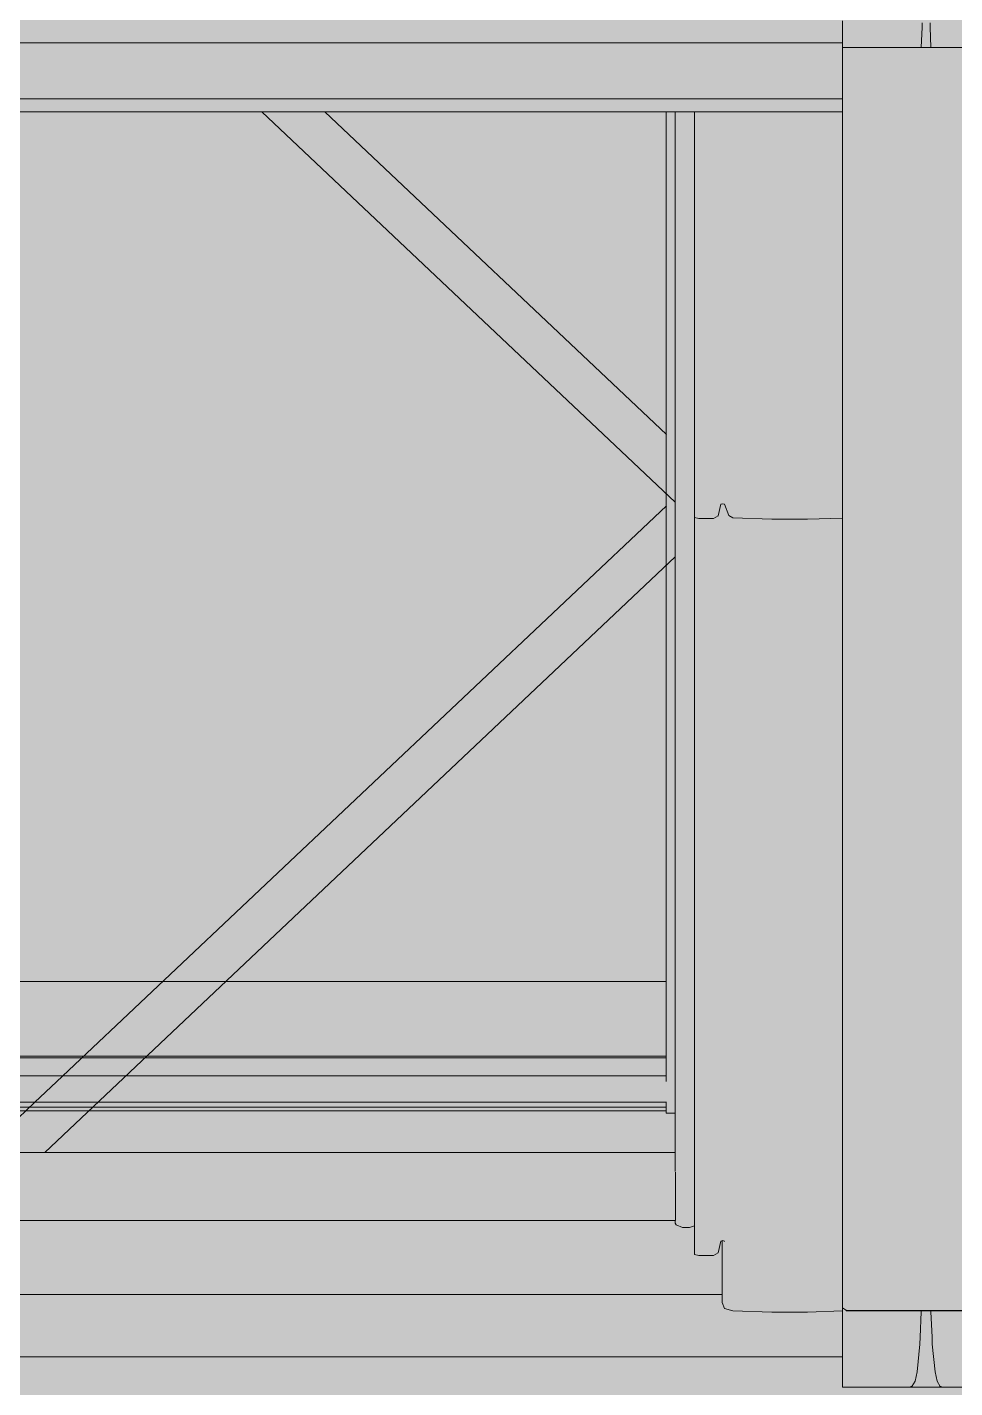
# Model space of a CAD drawing. Header units: metres. Extents: x -208 to 1512, y -277 to 123.
# Drawn here: x 841.907 to 842.327, y -15.047 to -14.431 of the extents above; entities that cross this region are included whole.
import ezdxf

# ---------------------------------------------------------------- set-up
doc = ezdxf.new("R2010")
doc.units = ezdxf.units.M
doc.header["$MEASUREMENT"] = 0
doc.linetypes.add('Baufluchtlinie', pattern=[2.6, 1.6, -1])
doc.linetypes.add('Wipeout_Contour', pattern=[1, 0, -1])
for name, color, linetype in [('325 Dachfenster', 7, 'Continuous'), ('918 Lageplan Beschriftung.x', 7, 'Continuous'), ('Neubau_840 Baulinien', 7, 'Continuous')]:
    doc.layers.add(name, color=color, linetype=linetype)

# ---------------------------------------------------------------- blocks, each defined once
blk = doc.blocks.new('VELUX SlopeRoofBundle[34]_5', base_point=(825.25728, 0))
at = {"color": 254, "linetype": 'Wipeout_Contour', "lineweight": 0, "ltscale": 3369.682516}
blk.add_wipeout([(842.27633, -14.44058), (842.31197, -14.44058), (842.31233, -14.43142), (842.27633, -14.43142)], dxfattribs=at).dxf.layer = '325 Dachfenster'
at = {"color": 254, "linetype": 'Wipeout_Contour', "lineweight": 0, "ltscale": 6740.286231}
blk.add_wipeout([(842.20103, -14.46976), (842.20053, -14.46976), (842.20053, -14.94961), (842.20063, -14.94988), (842.20063, -14.97173), (842.20053, -14.97173), (842.20053, -14.97286), (842.20103, -14.97371)], dxfattribs=at).dxf.layer = '325 Dachfenster'
at = {"color": 254, "linetype": 'Wipeout_Contour', "lineweight": 0, "ltscale": 3369.362258}
blk.add_wipeout([(842.21123, -14.46976), (842.21123, -14.65389), (842.21783, -14.65389), (842.21783, -14.46976)], dxfattribs=at).dxf.layer = '325 Dachfenster'
at = {"color": 254, "linetype": 'Wipeout_Contour', "lineweight": 0, "ltscale": 3369.40692}
blk.add_wipeout([(842.22483, -14.46976), (842.22483, -14.65254), (842.22663, -14.6536), (842.22663, -14.46976)], dxfattribs=at).dxf.layer = '325 Dachfenster'
at = {"color": 254, "linetype": 'Wipeout_Contour', "lineweight": 0, "ltscale": 3369.577577}
blk.add_wipeout([(842.26043, -14.65417), (842.27633, -14.65366), (842.27633, -14.46976), (842.26043, -14.46976)], dxfattribs=at).dxf.layer = '325 Dachfenster'
at = {"color": 254, "linetype": 'Wipeout_Contour', "lineweight": 0, "ltscale": 13472.500526}
blk.add_wipeout([(841.52193, -15.02356), (842.27633, -15.02356), (842.27633, -15.01269), (842.26043, -15.0132), (842.24423, -15.0132), (842.22663, -15.01264), (842.22283, -15.01158), (842.22183, -15.00882), (842.22183, -15.00525), (841.57643, -15.00525), (841.57643, -15.00882), (841.57543, -15.01158), (841.57163, -15.01264), (841.55403, -15.0132), (841.53783, -15.0132), (841.52193, -15.01269)], dxfattribs=at).dxf.layer = '325 Dachfenster'
at = {"color": 254, "linetype": 'Wipeout_Contour', "lineweight": 0, "ltscale": 3368.133977}
blk.add_wipeout([(841.52193, -15.03311), (841.52193, -15.03339), (842.27633, -15.03339), (842.27633, -15.03311)], dxfattribs=at).dxf.layer = '325 Dachfenster'
at = {"color": 254, "linetype": 'Wipeout_Contour', "lineweight": 0, "ltscale": 4211.691619}
blk.add_wipeout([(842.27633, -15.04683), (842.27633, -15.04719), (842.30643, -15.04719), (842.30743, -15.04689), (842.30773, -15.04683)], dxfattribs=at).dxf.layer = '325 Dachfenster'
at = {"color": 254, "linetype": 'Wipeout_Contour', "lineweight": 0, "ltscale": 3369.3251}
blk.add_wipeout([(842.20383, -14.46976), (842.20103, -14.46976), (842.20103, -14.97371), (842.20383, -14.97484)], dxfattribs=at).dxf.layer = '325 Dachfenster'
at = {"color": 254, "linetype": 'Wipeout_Contour', "lineweight": 0, "ltscale": 3369.345201}
blk.add_wipeout([(842.20933, -14.65339), (842.21123, -14.65389), (842.21123, -14.46976), (842.20933, -14.46976)], dxfattribs=at).dxf.layer = '325 Dachfenster'
at = {"color": 254, "linetype": 'Wipeout_Contour', "lineweight": 0, "ltscale": 3369.379509}
blk.add_wipeout([(842.21783, -14.65389), (842.21993, -14.65261), (842.21993, -14.46976), (842.21783, -14.46976)], dxfattribs=at).dxf.layer = '325 Dachfenster'
at = {"color": 254, "linetype": 'Wipeout_Contour', "lineweight": 0, "ltscale": 3369.44579}
blk.add_wipeout([(842.22663, -14.46976), (842.22663, -14.6536), (842.24423, -14.65417), (842.24423, -14.46976)], dxfattribs=at).dxf.layer = '325 Dachfenster'
at = {"color": 254, "linetype": 'Wipeout_Contour', "lineweight": 0, "ltscale": 3368.133805}
blk.add_wipeout([(841.52193, -15.03311), (842.27633, -15.03311), (842.27633, -15.02858), (841.52193, -15.02858)], dxfattribs=at).dxf.layer = '325 Dachfenster'
at = {"color": 254, "linetype": 'Wipeout_Contour', "lineweight": 0, "ltscale": 3369.750493}
blk.add_wipeout([(842.27633, -15.04449), (842.27633, -15.04683), (842.30773, -15.04683), (842.30914, -15.04449)], dxfattribs=at).dxf.layer = '325 Dachfenster'
at = {"color": 254, "linetype": 'Wipeout_Contour', "lineweight": 0, "ltscale": 3369.385815}
blk.add_wipeout([(842.21993, -14.46976), (842.21993, -14.65261), (842.22123, -14.64745), (842.22123, -14.46976)], dxfattribs=at).dxf.layer = '325 Dachfenster'
at = {"color": 254, "linetype": 'Wipeout_Contour', "lineweight": 0, "ltscale": 3369.513445}
blk.add_wipeout([(842.24423, -14.65417), (842.26043, -14.65417), (842.26043, -14.46976), (842.24423, -14.46976)], dxfattribs=at).dxf.layer = '325 Dachfenster'
at = {"color": 254, "linetype": 'Wipeout_Contour', "lineweight": 0, "ltscale": 2526.218163}
blk.add_wipeout([(842.20053, -14.67124), (841.91501, -14.9409), (842.20053, -14.9409)], dxfattribs=at).dxf.layer = '325 Dachfenster'
at = {"color": 254, "linetype": 'Wipeout_Contour', "lineweight": 0, "ltscale": 3368.133442}
blk.add_wipeout([(841.52193, -15.02689), (842.27633, -15.02689), (842.27633, -15.02462), (841.52193, -15.02462)], dxfattribs=at).dxf.layer = '325 Dachfenster'
at = {"color": 254, "linetype": 'Wipeout_Contour', "lineweight": 0, "ltscale": 6736.211363}
blk.add_wipeout([(841.59773, -14.6465), (841.59773, -14.67124), (841.88326, -14.9409), (841.91501, -14.9409), (842.20053, -14.67124), (842.20053, -14.6465), (842.01339, -14.46976), (841.78487, -14.46976)], dxfattribs=at).dxf.layer = '325 Dachfenster'
at = {"color": 254, "linetype": 'Wipeout_Contour', "lineweight": 0, "ltscale": 3369.390399}
blk.add_wipeout([(842.22123, -14.64745), (842.22203, -14.64717), (842.22203, -14.46976), (842.22123, -14.46976)], dxfattribs=at).dxf.layer = '325 Dachfenster'
at = {"color": 254, "linetype": 'Wipeout_Contour', "lineweight": 0, "ltscale": 3369.380371}
blk.add_wipeout([(842.21123, -14.65389), (842.21123, -14.98757), (842.21783, -14.98757), (842.21783, -14.65389)], dxfattribs=at).dxf.layer = '325 Dachfenster'
at = {"color": 254, "linetype": 'Wipeout_Contour', "lineweight": 0, "ltscale": 3368.133583}
blk.add_wipeout([(841.52193, -15.02689), (841.52193, -15.02858), (842.27633, -15.02858), (842.27633, -15.02689)], dxfattribs=at).dxf.layer = '325 Dachfenster'
at = {"layer": '325 Dachfenster', "linetype": 'Continuous', "lineweight": 0, "flags": 128}
for points in [[(842.19643, -14.86354), (841.60183, -14.86354)], [(842.19643, -14.89727), (841.60183, -14.89727)], [(842.19643, -14.89805), (841.60183, -14.89805)], [(842.19643, -14.90618), (841.60183, -14.90618)], [(842.19657, -14.9182), (841.6017, -14.9182)], [(842.19643, -14.9204), (841.60183, -14.9204)], [(842.19643, -14.92294), (842.19643, -14.9182)], [(842.19643, -14.92209), (841.60183, -14.92209)], [(842.19663, -14.92315), (842.19643, -14.92294)], [(842.20053, -14.92315), (842.19663, -14.92315)]]:
    blk.add_lwpolyline(points, dxfattribs=at)
at = {"color": 254, "linetype": 'Wipeout_Contour', "lineweight": 0, "ltscale": 2526.282252}
blk.add_wipeout([(842.01339, -14.46976), (842.20053, -14.6465), (842.20053, -14.46976)], dxfattribs=at).dxf.layer = '325 Dachfenster'
at = {"color": 254, "linetype": 'Wipeout_Contour', "lineweight": 0, "ltscale": 3369.393604}
blk.add_wipeout([(842.22203, -14.64717), (842.22283, -14.64738), (842.22283, -14.46976), (842.22203, -14.46976)], dxfattribs=at).dxf.layer = '325 Dachfenster'
at = {"color": 254, "linetype": 'Wipeout_Contour', "lineweight": 0, "ltscale": 3369.363354}
blk.add_wipeout([(842.20933, -14.65339), (842.20933, -14.98708), (842.21123, -14.98757), (842.21123, -14.65389)], dxfattribs=at).dxf.layer = '325 Dachfenster'
at = {"color": 254, "linetype": 'Wipeout_Contour', "lineweight": 0, "ltscale": 3368.127403}
blk.add_wipeout([(841.59773, -14.9409), (841.59773, -14.94097), (842.20053, -14.94097), (842.20053, -14.9409)], dxfattribs=at).dxf.layer = '325 Dachfenster'
at = {"color": 254, "linetype": 'Wipeout_Contour', "lineweight": 0, "ltscale": 3368.133323}
blk.add_wipeout([(841.52193, -15.02356), (841.52193, -15.02462), (842.27633, -15.02462), (842.27633, -15.02356)], dxfattribs=at).dxf.layer = '325 Dachfenster'
at = {"color": 254, "linetype": 'Wipeout_Contour', "lineweight": 0, "ltscale": 3369.745893}
blk.add_wipeout([(842.31131, -15.02775), (842.27633, -15.02775), (842.27633, -15.04027), (842.3101, -15.04027)], dxfattribs=at).dxf.layer = '325 Dachfenster'
at = {"layer": '325 Dachfenster', "linetype": 'Continuous', "lineweight": 0, "flags": 128}
for points in [[(841.89913, -14.92902), (841.91059, -14.9182), (841.92032, -14.90901), (842.19657, -14.64812)], [(841.52193, -15.03339), (842.27633, -15.03339)]]:
    blk.add_lwpolyline(points, dxfattribs=at)
at = {"color": 254, "linetype": 'Wipeout_Contour', "lineweight": 0, "ltscale": 3369.347915}
blk.add_wipeout([(842.20693, -14.46976), (842.20693, -14.97491), (842.20933, -14.97409), (842.20933, -14.46976)], dxfattribs=at).dxf.layer = '325 Dachfenster'
at = {"color": 254, "linetype": 'Wipeout_Contour', "lineweight": 0, "ltscale": 3369.398812}
blk.add_wipeout([(842.22283, -14.46976), (842.22283, -14.64738), (842.22483, -14.65254), (842.22483, -14.46976)], dxfattribs=at).dxf.layer = '325 Dachfenster'
at = {"color": 254, "linetype": 'Wipeout_Contour', "lineweight": 0, "ltscale": 3369.738246}
blk.add_wipeout([(842.3101, -15.04027), (842.27633, -15.04027), (842.27633, -15.04449), (842.30914, -15.04449)], dxfattribs=at).dxf.layer = '325 Dachfenster'
at = {"color": 254, "linetype": 'Wipeout_Contour', "lineweight": 0, "ltscale": 3369.336955}
blk.add_wipeout([(842.20383, -14.46976), (842.20383, -14.97484), (842.20693, -14.97491), (842.20693, -14.46976)], dxfattribs=at).dxf.layer = '325 Dachfenster'
at = {"color": 254, "linetype": 'Wipeout_Contour', "lineweight": 0, "ltscale": 3369.397716}
blk.add_wipeout([(842.21783, -14.65389), (842.21783, -14.98757), (842.21993, -14.9863), (842.21993, -14.65261)], dxfattribs=at).dxf.layer = '325 Dachfenster'
at = {"color": 254, "linetype": 'Wipeout_Contour', "lineweight": 0, "ltscale": 3369.463955}
blk.add_wipeout([(842.22663, -14.6536), (842.22663, -14.98732), (842.24423, -14.98789), (842.24423, -14.65417)], dxfattribs=at).dxf.layer = '325 Dachfenster'
at = {"color": 254, "linetype": 'Wipeout_Contour', "lineweight": 0, "ltscale": 4212.741601}
blk.add_wipeout([(842.30643, -15.04719), (842.35193, -15.04719), (842.35193, -15.04683), (842.30773, -15.04683), (842.30743, -15.04689)], dxfattribs=at).dxf.layer = '325 Dachfenster'
at = {"color": 254, "linetype": 'Wipeout_Contour', "lineweight": 0, "ltscale": 3369.404275}
blk.add_wipeout([(842.21993, -14.65261), (842.21993, -14.9863), (842.22123, -14.98114), (842.22123, -14.64745)], dxfattribs=at).dxf.layer = '325 Dachfenster'
at = {"color": 254, "linetype": 'Wipeout_Contour', "lineweight": 0, "ltscale": 3369.531567}
blk.add_wipeout([(842.24423, -14.65417), (842.24423, -14.98789), (842.26043, -14.98789), (842.26043, -14.65417)], dxfattribs=at).dxf.layer = '325 Dachfenster'
at = {"color": 254, "linetype": 'Wipeout_Contour', "lineweight": 0, "ltscale": 3369.826939}
blk.add_wipeout([(842.30914, -15.04449), (842.30773, -15.04683), (842.35193, -15.04683), (842.35193, -15.04449)], dxfattribs=at).dxf.layer = '325 Dachfenster'
at = {"layer": '325 Dachfenster', "linetype": 'Continuous', "lineweight": 0, "flags": 128}
blk.add_lwpolyline([(842.20933, -14.65339), (842.21123, -14.65389), (842.21783, -14.65389)], dxfattribs=at)
at = {"color": 254, "linetype": 'Wipeout_Contour', "lineweight": 0, "ltscale": 3369.41727}
blk.add_wipeout([(842.22483, -14.65254), (842.22283, -14.64738), (842.22283, -14.9811), (842.22483, -14.98626)], dxfattribs=at).dxf.layer = '325 Dachfenster'
at = {"color": 254, "linetype": 'Wipeout_Contour', "lineweight": 0, "ltscale": 3369.595736}
blk.add_wipeout([(842.26043, -14.65417), (842.26043, -14.98789), (842.27633, -14.98738), (842.27633, -14.65366)], dxfattribs=at).dxf.layer = '325 Dachfenster'
at = {"color": 254, "linetype": 'Wipeout_Contour', "lineweight": 0, "ltscale": 3369.838411}
blk.add_wipeout([(842.30914, -15.04449), (842.35193, -15.04449), (842.35193, -15.04027), (842.3101, -15.04027)], dxfattribs=at).dxf.layer = '325 Dachfenster'
at = {"layer": '325 Dachfenster', "linetype": 'Continuous', "lineweight": 0, "flags": 128}
blk.add_lwpolyline([(842.35193, -15.04719), (842.30643, -15.04719), (842.27633, -15.04719)], dxfattribs=at)
at = {"color": 254, "linetype": 'Wipeout_Contour', "lineweight": 0, "ltscale": 3369.624392}
blk.add_wipeout([(842.27633, -14.44058), (842.27633, -15.01121), (842.27803, -15.01247), (842.27803, -14.44058)], dxfattribs=at).dxf.layer = '325 Dachfenster'
at = {"color": 254, "linetype": 'Wipeout_Contour', "lineweight": 0, "ltscale": 3369.425102}
blk.add_wipeout([(842.22483, -14.65254), (842.22483, -14.98626), (842.22663, -14.98732), (842.22663, -14.6536)], dxfattribs=at).dxf.layer = '325 Dachfenster'
at = {"color": 254, "linetype": 'Wipeout_Contour', "lineweight": 0, "ltscale": 3369.544205}
blk.add_wipeout([(842.24423, -14.98789), (842.24423, -15.0132), (842.26043, -15.0132), (842.26043, -14.98789)], dxfattribs=at).dxf.layer = '325 Dachfenster'
at = {"color": 254, "linetype": 'Wipeout_Contour', "lineweight": 0, "ltscale": 3369.698644}
blk.add_wipeout([(842.27803, -14.44058), (842.27803, -15.01247), (842.31343, -15.01247), (842.31343, -14.44058)], dxfattribs=at).dxf.layer = '325 Dachfenster'
at = {"color": 254, "linetype": 'Wipeout_Contour', "lineweight": 0, "ltscale": 3369.408306}
blk.add_wipeout([(842.22123, -14.64745), (842.22123, -14.98114), (842.22203, -14.98085), (842.22203, -14.64717)], dxfattribs=at).dxf.layer = '325 Dachfenster'
at = {"layer": '325 Dachfenster', "linetype": 'Continuous', "lineweight": 0, "flags": 128}
blk.add_lwpolyline([(842.22663, -14.6536), (842.24423, -14.65417), (842.26043, -14.65417), (842.27633, -14.65366)], dxfattribs=at)
at = {"color": 254, "linetype": 'Wipeout_Contour', "lineweight": 0, "ltscale": 3369.814387}
blk.add_wipeout([(842.31233, -14.43142), (842.31197, -14.44058), (842.35193, -14.44058), (842.35193, -14.43142)], dxfattribs=at).dxf.layer = '325 Dachfenster'
at = {"color": 254, "linetype": 'Wipeout_Contour', "lineweight": 0, "ltscale": 3368.09317}
blk.add_wipeout([(841.52193, -14.44881), (841.52193, -14.4523), (842.27633, -14.4523), (842.27633, -14.44881)], dxfattribs=at).dxf.layer = '325 Dachfenster'
at = {"color": 254, "linetype": 'Wipeout_Contour', "lineweight": 0, "ltscale": 3368.093768}
blk.add_wipeout([(841.52193, -14.46042), (842.27633, -14.46042), (842.27633, -14.45811), (841.52193, -14.45811)], dxfattribs=at).dxf.layer = '325 Dachfenster'
at = {"color": 254, "linetype": 'Wipeout_Contour', "lineweight": 0, "ltscale": 3368.094283}
blk.add_wipeout([(841.52193, -14.46389), (841.52193, -14.46963), (842.27633, -14.46963), (842.27633, -14.46389)], dxfattribs=at).dxf.layer = '325 Dachfenster'
at = {"color": 254, "linetype": 'Wipeout_Contour', "lineweight": 0, "ltscale": 5053.391625}
blk.add_wipeout([(842.22283, -14.64738), (842.22203, -14.64717), (842.22203, -14.98085), (842.22273, -14.98104), (842.22273, -14.98107), (842.22283, -14.9811)], dxfattribs=at).dxf.layer = '325 Dachfenster'
at = {"color": 254, "linetype": 'Wipeout_Contour', "lineweight": 0, "ltscale": 3369.608353}
blk.add_wipeout([(842.26043, -15.0132), (842.27633, -15.01269), (842.27633, -14.98738), (842.26043, -14.98789)], dxfattribs=at).dxf.layer = '325 Dachfenster'
at = {"layer": '325 Dachfenster', "linetype": 'Continuous', "lineweight": 0, "flags": 128}
for points in [[(842.21993, -14.65261), (842.22123, -14.64745)], [(842.22123, -14.64745), (842.22203, -14.64717)], [(842.22203, -14.64717), (842.22283, -14.64738)], [(842.22283, -14.64738), (842.22483, -14.65254)], [(842.21783, -14.65389), (842.21993, -14.65261)], [(842.22483, -14.65254), (842.22663, -14.6536)]]:
    blk.add_lwpolyline(points, dxfattribs=at)
at = {"color": 254, "linetype": 'Wipeout_Contour', "lineweight": 0, "ltscale": 3368.092922}
blk.add_wipeout([(841.52193, -14.44509), (841.52193, -14.44881), (842.27633, -14.44881), (842.27633, -14.44509)], dxfattribs=at).dxf.layer = '325 Dachfenster'
at = {"color": 254, "linetype": 'Wipeout_Contour', "lineweight": 0, "ltscale": 3369.843022}
blk.add_wipeout([(842.31343, -15.01247), (842.35023, -15.01247), (842.35023, -14.44058), (842.31343, -14.44058)], dxfattribs=at).dxf.layer = '325 Dachfenster'
at = {"color": 254, "linetype": 'Wipeout_Contour', "lineweight": 0, "ltscale": 3368.094034}
blk.add_wipeout([(841.52193, -14.46389), (842.27633, -14.46389), (842.27633, -14.46237), (841.52193, -14.46237)], dxfattribs=at).dxf.layer = '325 Dachfenster'
at = {"color": 254, "linetype": 'Wipeout_Contour', "lineweight": 0, "ltscale": 3368.094485}
blk.add_wipeout([(842.27633, -14.46963), (841.52193, -14.46963), (841.52193, -14.46976), (842.27633, -14.46976)], dxfattribs=at).dxf.layer = '325 Dachfenster'
at = {"color": 254, "linetype": 'Wipeout_Contour', "lineweight": 0, "ltscale": 3369.761474}
blk.add_wipeout([(842.22183, -15.00882), (842.22283, -15.01158), (842.22483, -14.98626), (842.22283, -14.98117)], dxfattribs=at).dxf.layer = '325 Dachfenster'
at = {"layer": '325 Dachfenster', "linetype": 'Continuous', "lineweight": 0, "flags": 128}
for points in [[(842.31197, -14.44058), (842.31233, -14.43142), (842.31233, -14.42938)], [(842.31593, -14.42938), (842.31593, -14.43142), (842.3163, -14.44058)], [(842.27633, -14.46976), (841.52193, -14.46976)], [(842.01339, -14.46976), (842.20053, -14.6465)], [(842.04184, -14.46976), (842.19657, -14.61588)], [(842.19643, -14.90873), (842.19643, -14.46976)]]:
    blk.add_lwpolyline(points, dxfattribs=at)
at = {"color": 254, "linetype": 'Wipeout_Contour', "lineweight": 0, "ltscale": 3368.092661}
blk.add_wipeout([(841.52193, -14.44121), (841.52193, -14.44509), (842.27633, -14.44509), (842.27633, -14.44121)], dxfattribs=at).dxf.layer = '325 Dachfenster'
at = {"color": 254, "linetype": 'Wipeout_Contour', "lineweight": 0, "ltscale": 3368.093914}
blk.add_wipeout([(841.52193, -14.46042), (841.52193, -14.46237), (842.27633, -14.46237), (842.27633, -14.46042)], dxfattribs=at).dxf.layer = '325 Dachfenster'
at = {"color": 254, "linetype": 'Wipeout_Contour', "lineweight": 0, "ltscale": 2526.585643}
blk.add_wipeout([(842.22283, -15.01158), (842.22663, -15.01264), (842.22663, -14.98732)], dxfattribs=at).dxf.layer = '325 Dachfenster'
at = {"color": 254, "linetype": 'Wipeout_Contour', "lineweight": 0, "ltscale": 4211.694676}
blk.add_wipeout([(842.27633, -15.01304), (842.27633, -15.02775), (842.31131, -15.02775), (842.31143, -15.02455), (842.31194, -15.01304)], dxfattribs=at).dxf.layer = '325 Dachfenster'
at = {"layer": '325 Dachfenster', "linetype": 'Continuous', "lineweight": 0, "flags": 128}
blk.add_lwpolyline([(842.27633, -14.46389), (841.52193, -14.46389)], dxfattribs=at)
at = {"color": 254, "linetype": 'Wipeout_Contour', "lineweight": 0, "ltscale": 3368.092471}
blk.add_wipeout([(842.27633, -14.44012), (841.52193, -14.44012), (841.52193, -14.44062), (842.27633, -14.44062)], dxfattribs=at).dxf.layer = '325 Dachfenster'
at = {"color": 254, "linetype": 'Wipeout_Contour', "lineweight": 0, "ltscale": 3368.093594}
blk.add_wipeout([(841.52193, -14.45811), (842.27633, -14.45811), (842.27633, -14.45535), (841.52193, -14.45535)], dxfattribs=at).dxf.layer = '325 Dachfenster'
at = {"color": 254, "linetype": 'Wipeout_Contour', "lineweight": 0, "ltscale": 5895.975512}
blk.add_wipeout([(842.22203, -14.98085), (842.22183, -14.98092), (842.22183, -15.00882), (842.22283, -14.98117), (842.2228, -14.98109), (842.22273, -14.98107), (842.22273, -14.98104)], dxfattribs=at).dxf.layer = '325 Dachfenster'
at = {"color": 254, "linetype": 'Wipeout_Contour', "lineweight": 0, "ltscale": 4212.600483}
blk.add_wipeout([(842.27633, -15.01262), (842.31185, -15.01262), (842.3118, -15.01247), (842.27803, -15.01247), (842.27633, -15.01121)], dxfattribs=at).dxf.layer = '325 Dachfenster'
at = {"color": 254, "linetype": 'Wipeout_Contour', "lineweight": 0, "ltscale": 3369.833567}
blk.add_wipeout([(842.3101, -15.04027), (842.35193, -15.04027), (842.35193, -15.02775), (842.31131, -15.02775)], dxfattribs=at).dxf.layer = '325 Dachfenster'
at = {"color": 254, "linetype": 'Wipeout_Contour', "lineweight": 0, "ltscale": 3368.092371}
blk.add_wipeout([(841.52193, -14.43844), (841.52193, -14.43938), (842.27633, -14.43938), (842.27633, -14.43844)], dxfattribs=at).dxf.layer = '325 Dachfenster'
at = {"color": 254, "linetype": 'Wipeout_Contour', "lineweight": 0, "ltscale": 3368.093395}
blk.add_wipeout([(841.52193, -14.45535), (842.27633, -14.45535), (842.27633, -14.4523), (841.52193, -14.4523)], dxfattribs=at).dxf.layer = '325 Dachfenster'
at = {"color": 254, "linetype": 'Wipeout_Contour', "lineweight": 0, "ltscale": 2527.040662}
blk.add_wipeout([(842.22283, -15.01158), (842.22663, -14.98732), (842.22483, -14.98626)], dxfattribs=at).dxf.layer = '325 Dachfenster'
at = {"color": 254, "linetype": 'Wipeout_Contour', "lineweight": 0, "ltscale": 3369.714551}
blk.add_wipeout([(842.27633, -15.01304), (842.31194, -15.01304), (842.31185, -15.01262), (842.27633, -15.01262)], dxfattribs=at).dxf.layer = '325 Dachfenster'
at = {"layer": '325 Dachfenster', "linetype": 'Continuous', "lineweight": 0, "flags": 128}
for points in [[(842.22183, -15.00882), (842.22283, -15.01158)], [(842.27803, -15.01247), (842.27633, -15.01121)], [(842.27633, -15.01121), (842.27633, -15.01262)], [(842.27633, -15.01262), (842.27633, -15.01304)], [(842.27633, -15.01304), (842.27633, -15.02775), (842.27633, -15.04027), (842.27633, -15.04449), (842.27633, -15.04683), (842.27633, -15.04719)]]:
    blk.add_lwpolyline(points, dxfattribs=at)
at = {"color": 254, "linetype": 'Wipeout_Contour', "lineweight": 0, "ltscale": 3368.092286}
blk.add_wipeout([(842.27633, -14.43692), (841.52193, -14.43692), (841.52193, -14.43844), (842.27633, -14.43844)], dxfattribs=at).dxf.layer = '325 Dachfenster'
at = {"color": 254, "linetype": 'Wipeout_Contour', "lineweight": 0, "ltscale": 3369.47657}
blk.add_wipeout([(842.24423, -14.98789), (842.22663, -14.98732), (842.22663, -15.01264), (842.24423, -15.0132)], dxfattribs=at).dxf.layer = '325 Dachfenster'
at = {"color": 254, "linetype": 'Wipeout_Contour', "lineweight": 0, "ltscale": 3368.131974}
blk.add_wipeout([(842.22183, -15.00518), (841.57643, -15.00518), (841.57643, -15.00525), (842.22183, -15.00525)], dxfattribs=at).dxf.layer = '325 Dachfenster'
at = {"color": 254, "linetype": 'Wipeout_Contour', "lineweight": 0, "ltscale": 4212.79524}
blk.add_wipeout([(842.31131, -15.02775), (842.35193, -15.02775), (842.35193, -15.01304), (842.31194, -15.01304), (842.31143, -15.02455)], dxfattribs=at).dxf.layer = '325 Dachfenster'
at = {"layer": '325 Dachfenster', "linetype": 'Continuous', "lineweight": 0, "flags": 128}
blk.add_lwpolyline([(842.22283, -15.01158), (842.22663, -15.01264), (842.24423, -15.0132), (842.26043, -15.0132), (842.27633, -15.01269)], dxfattribs=at)
at = {"color": 254, "linetype": 'Wipeout_Contour', "lineweight": 0, "ltscale": 3368.092021}
blk.add_wipeout([(841.52193, -14.43497), (842.27633, -14.43497), (842.27633, -14.43265), (841.52193, -14.43265)], dxfattribs=at).dxf.layer = '325 Dachfenster'
at = {"color": 254, "linetype": 'Wipeout_Contour', "lineweight": 0, "ltscale": 3368.092498}
blk.add_wipeout([(841.52193, -14.44085), (842.27633, -14.44085), (842.27633, -14.44069), (841.52193, -14.44069)], dxfattribs=at).dxf.layer = '325 Dachfenster'
at = {"color": 254, "linetype": 'Wipeout_Contour', "lineweight": 0, "ltscale": 3368.131546}
blk.add_wipeout([(842.22183, -14.99323), (841.57643, -14.99323), (841.57643, -15.00518), (842.22183, -15.00518)], dxfattribs=at).dxf.layer = '325 Dachfenster'
at = {"color": 254, "linetype": 'Wipeout_Contour', "lineweight": 0, "ltscale": 3369.861252}
blk.add_wipeout([(842.31185, -15.01262), (842.31194, -15.01304), (842.35193, -15.01304), (842.35193, -15.01262)], dxfattribs=at).dxf.layer = '325 Dachfenster'
at = {"layer": '325 Dachfenster', "linetype": 'Continuous', "lineweight": 0, "flags": 128}
blk.add_lwpolyline([(842.22183, -15.00525), (841.57643, -15.00525)], dxfattribs=at)
at = {"color": 254, "linetype": 'Wipeout_Contour', "lineweight": 0, "ltscale": 3368.092167}
blk.add_wipeout([(841.52193, -14.43497), (841.52193, -14.43692), (842.27633, -14.43692), (842.27633, -14.43497)], dxfattribs=at).dxf.layer = '325 Dachfenster'
at = {"color": 254, "linetype": 'Wipeout_Contour', "lineweight": 0, "ltscale": 13472.508275}
blk.add_wipeout([(841.57643, -14.98092), (841.57643, -14.99323), (842.22183, -14.99323), (842.22183, -14.98092), (842.22123, -14.98114), (842.21993, -14.9863), (842.21783, -14.98757), (842.21123, -14.98757), (842.20933, -14.98708), (842.20933, -14.97866), (841.58893, -14.97866), (841.58893, -14.98708), (841.58703, -14.98757), (841.58043, -14.98757), (841.57833, -14.9863), (841.57703, -14.98114)], dxfattribs=at).dxf.layer = '325 Dachfenster'
at = {"color": 254, "linetype": 'Wipeout_Contour', "lineweight": 0, "ltscale": 4211.911209}
blk.add_wipeout([(842.3118, -15.01247), (842.31185, -15.01262), (842.35193, -15.01262), (842.35193, -15.01121), (842.35023, -15.01247)], dxfattribs=at).dxf.layer = '325 Dachfenster'
at = {"layer": '325 Dachfenster', "linetype": 'Continuous', "lineweight": 0, "flags": 128}
for points in [[(842.20933, -14.98708), (842.21123, -14.98757), (842.21783, -14.98757)], [(842.35023, -15.01247), (842.31343, -15.01247), (842.27803, -15.01247)], [(842.30643, -15.04719), (842.30743, -15.04689), (842.30773, -15.04683), (842.30914, -15.04449), (842.3101, -15.04027), (842.31131, -15.02775), (842.31143, -15.02455), (842.31194, -15.01304)], [(842.3118, -15.01247), (842.31185, -15.01262)], [(842.31185, -15.01262), (842.31194, -15.01304)], [(842.31633, -15.01304), (842.31641, -15.01262)], [(842.31633, -15.01304), (842.31683, -15.02455), (842.31696, -15.02775), (842.31817, -15.04027), (842.31913, -15.04449), (842.32054, -15.04683), (842.32083, -15.04689), (842.32183, -15.04719)], [(842.31647, -15.01247), (842.31641, -15.01262)]]:
    blk.add_lwpolyline(points, dxfattribs=at)
at = {"color": 254, "linetype": 'Wipeout_Contour', "lineweight": 0, "ltscale": 3368.091847}
blk.add_wipeout([(841.52193, -14.4299), (841.52193, -14.43265), (842.27633, -14.43265), (842.27633, -14.4299)], dxfattribs=at).dxf.layer = '325 Dachfenster'
at = {"color": 254, "linetype": 'Wipeout_Contour', "lineweight": 0, "ltscale": 3368.09244}
blk.add_wipeout([(841.52193, -14.43972), (841.52193, -14.44012), (842.27633, -14.44012), (842.27633, -14.43972)], dxfattribs=at).dxf.layer = '325 Dachfenster'
at = {"color": 254, "linetype": 'Wipeout_Contour', "lineweight": 0, "ltscale": 11788.424399}
blk.add_wipeout([(841.58893, -14.97866), (842.20933, -14.97866), (842.20933, -14.97409), (842.20693, -14.97491), (842.20383, -14.97484), (842.20103, -14.97371), (842.20053, -14.97286), (842.20053, -14.97173), (841.59773, -14.97173), (841.59773, -14.97286), (841.59723, -14.97371), (841.59443, -14.97484), (841.59133, -14.97491), (841.58893, -14.97409)], dxfattribs=at).dxf.layer = '325 Dachfenster'
at = {"color": 254, "linetype": 'Wipeout_Contour', "lineweight": 0, "ltscale": 3370.3813}
blk.add_wipeout([(842.22283, -14.9811), (842.2228, -14.98109), (842.22283, -14.98117), (842.22483, -14.98626)], dxfattribs=at).dxf.layer = '325 Dachfenster'
at = {"layer": '325 Dachfenster', "linetype": 'Continuous', "lineweight": 0, "flags": 128}
for points in [[(842.20933, -14.98708), (842.20933, -14.65339), (842.20933, -14.46976)], [(842.20383, -14.97484), (842.20693, -14.97491)], [(842.20693, -14.97491), (842.20933, -14.97409)], [(842.21993, -14.9863), (842.22123, -14.98114)], [(842.22123, -14.98114), (842.22203, -14.98085)], [(842.22183, -14.98092), (842.22183, -15.00882)], [(842.22203, -14.98085), (842.22273, -14.98104)], [(842.22273, -14.98104), (842.22273, -14.98107)], [(842.2228, -14.98109), (842.22283, -14.98117)], [(842.21783, -14.98757), (842.21993, -14.9863)]]:
    blk.add_lwpolyline(points, dxfattribs=at)
at = {"color": 254, "linetype": 'Wipeout_Contour', "lineweight": 0, "ltscale": 3368.092414}
blk.add_wipeout([(841.52193, -14.43938), (841.52193, -14.43972), (842.27633, -14.43972), (842.27633, -14.43938)], dxfattribs=at).dxf.layer = '325 Dachfenster'
at = {"color": 254, "linetype": 'Wipeout_Contour', "lineweight": 0, "ltscale": 3368.129582}
blk.add_wipeout([(841.59763, -14.97152), (841.59763, -14.97173), (842.20063, -14.97173), (842.20063, -14.97152)], dxfattribs=at).dxf.layer = '325 Dachfenster'
at = {"color": 254, "linetype": 'Wipeout_Contour', "lineweight": 0, "ltscale": 3368.092516}
blk.add_wipeout([(841.52193, -14.44121), (842.27633, -14.44121), (842.27633, -14.44085), (841.52193, -14.44085)], dxfattribs=at).dxf.layer = '325 Dachfenster'
at = {"color": 254, "linetype": 'Wipeout_Contour', "lineweight": 0, "ltscale": 3368.129197}
blk.add_wipeout([(841.59763, -14.96091), (841.59763, -14.97152), (842.20063, -14.97152), (842.20063, -14.96091)], dxfattribs=at).dxf.layer = '325 Dachfenster'
at = {"layer": '325 Dachfenster', "linetype": 'Continuous', "lineweight": 0, "flags": 128}
for points in [[(842.20063, -14.97173), (841.59763, -14.97173)], [(842.20053, -14.97286), (842.20053, -14.97173)], [(842.20053, -14.97286), (842.20103, -14.97371)], [(842.20063, -14.97152), (842.20063, -14.97173)], [(842.20103, -14.97371), (842.20383, -14.97484)]]:
    blk.add_lwpolyline(points, dxfattribs=at)
at = {"color": 254, "linetype": 'Wipeout_Contour', "lineweight": 0, "ltscale": 3368.09249}
blk.add_wipeout([(841.52193, -14.44069), (842.27633, -14.44069), (842.27633, -14.44062), (841.52193, -14.44062)], dxfattribs=at).dxf.layer = '325 Dachfenster'
at = {"color": 254, "linetype": 'Wipeout_Contour', "lineweight": 0, "ltscale": 3368.128667}
blk.add_wipeout([(841.59763, -14.9566), (841.59763, -14.96091), (842.20063, -14.96091), (842.20063, -14.9566)], dxfattribs=at).dxf.layer = '325 Dachfenster'
at = {"layer": '325 Dachfenster', "linetype": 'Continuous', "lineweight": 0, "flags": 128}
for points in [[(842.27633, -14.42846), (842.27633, -14.43142), (842.27633, -14.44058)], [(842.27633, -14.43844), (841.52193, -14.43844)], [(842.27633, -15.01121), (842.27633, -14.44058)], [(842.35193, -14.44058), (842.31197, -14.44058), (842.27633, -14.44058)]]:
    blk.add_lwpolyline(points, dxfattribs=at)
at = {"color": 254, "linetype": 'Wipeout_Contour', "lineweight": 0, "ltscale": 3368.128335}
blk.add_wipeout([(841.59763, -14.9566), (842.20063, -14.9566), (842.20063, -14.95158), (841.59763, -14.95158)], dxfattribs=at).dxf.layer = '325 Dachfenster'
at = {"color": 254, "linetype": 'Wipeout_Contour', "lineweight": 0, "ltscale": 6736.254209}
blk.add_wipeout([(841.59763, -14.94988), (841.59763, -14.95073), (842.20063, -14.95073), (842.20063, -14.94988), (842.20053, -14.94961), (842.20053, -14.94882), (841.59773, -14.94882), (841.59773, -14.94961)], dxfattribs=at).dxf.layer = '325 Dachfenster'
at = {"color": 254, "linetype": 'Wipeout_Contour', "lineweight": 0, "ltscale": 3368.128127}
blk.add_wipeout([(841.59763, -14.95158), (842.20063, -14.95158), (842.20063, -14.95073), (841.59763, -14.95073)], dxfattribs=at).dxf.layer = '325 Dachfenster'
at = {"color": 254, "linetype": 'Wipeout_Contour', "lineweight": 0, "ltscale": 3368.127923}
blk.add_wipeout([(841.59773, -14.94882), (842.20053, -14.94882), (842.20053, -14.94776), (841.59773, -14.94776)], dxfattribs=at).dxf.layer = '325 Dachfenster'
at = {"color": 254, "linetype": 'Wipeout_Contour', "lineweight": 0, "ltscale": 3368.127863}
blk.add_wipeout([(841.59773, -14.94712), (841.59773, -14.94776), (842.20053, -14.94776), (842.20053, -14.94712)], dxfattribs=at).dxf.layer = '325 Dachfenster'
at = {"color": 254, "linetype": 'Wipeout_Contour', "lineweight": 0, "ltscale": 3368.127815}
blk.add_wipeout([(841.59773, -14.94642), (841.59773, -14.94712), (842.20053, -14.94712), (842.20053, -14.94642)], dxfattribs=at).dxf.layer = '325 Dachfenster'
at = {"layer": '325 Dachfenster', "linetype": 'Continuous', "lineweight": 0, "flags": 128}
blk.add_lwpolyline([(842.20063, -14.94988), (842.20063, -14.95073), (842.20063, -14.95158), (842.20063, -14.9566), (842.20063, -14.96091), (842.20063, -14.97152)], dxfattribs=at)
at = {"color": 254, "linetype": 'Wipeout_Contour', "lineweight": 0, "ltscale": 3368.127597}
blk.add_wipeout([(841.59773, -14.94097), (841.59773, -14.94642), (842.20053, -14.94642), (842.20053, -14.94097)], dxfattribs=at).dxf.layer = '325 Dachfenster'
at = {"layer": '325 Dachfenster', "linetype": 'Continuous', "lineweight": 0, "flags": 128}
for points in [[(842.20053, -14.94961), (842.20053, -14.46976)], [(841.91501, -14.9409), (842.20053, -14.67124)], [(842.20053, -14.9409), (841.59773, -14.9409)], [(842.20053, -14.94097), (841.59773, -14.94097)]]:
    blk.add_lwpolyline(points, dxfattribs=at)
blk = doc.blocks.new('Dachfläche_61_5', base_point=(843.19413, -14.84386))
at = {"layer": '325 Dachfenster', "linetype": 'Continuous', "lineweight": 0}
blk.add_blockref('VELUX SlopeRoofBundle[34]_5', (825.25728, 0), dxfattribs=at)

msp = doc.modelspace()

# ---------------------------------------------------------------- linework, layer by layer
at = {"layer": 'Neubau_840 Baulinien', "color": 1, "linetype": 'Baufluchtlinie', "lineweight": 25, "true_color": 0xfb0106}
msp.add_lwpolyline([(806.30564, -14.89257), (825.25728, -15), (844.24492, -15.00055), (863.23336, -15.01591)], dxfattribs=at)

# ---------------------------------------------------------------- next in the draw order: block references
at = {"layer": '325 Dachfenster', "color": 7, "linetype": 'Continuous', "lineweight": 13, "true_color": 0xf4f4f4}
msp.add_blockref('Dachfläche_61_5', (843.19413, -14.84386), dxfattribs=at)

# ---------------------------------------------------------------- next in the draw order: hatches: boundary and pattern name
at = {"layer": '918 Lageplan Beschriftung.x', "linetype": 'Continuous', "lineweight": 0, "true_color": 0x3f0000}
msp.add_hatch(color=18, dxfattribs=at).paths.add_polyline_path([(825.31254, -15.07), (830.63228, -15.07), (830.63228, -15.97), (838.86228, -15.97), (838.86228, -15.07), (844.19207, -15.07), (844.24254, 0.07), (838.34728, 0.07), (838.34728, 0.8), (831.14728, 0.8), (831.14728, 0.07), (825.25702, 0.07)])

doc.saveas('drawing.dxf')
